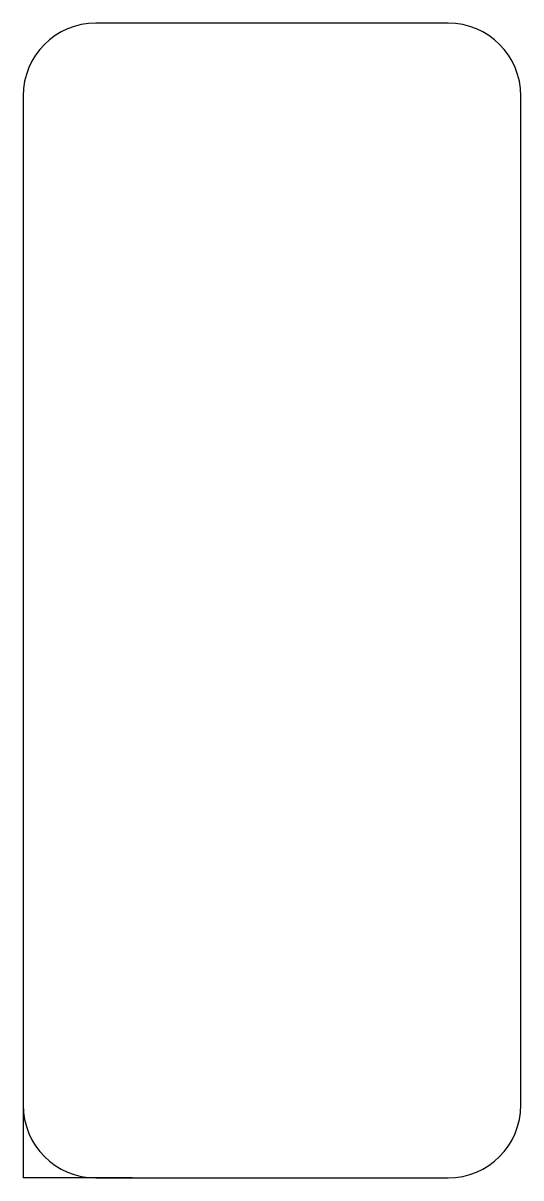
# Model space of a CAD drawing. Header units: millimetres. Extents: x 2438.6 to 2459.1, y 1489.5 to 1537.
import ezdxf

# ---------------------------------------------------------------- set-up
doc = ezdxf.new("R2010")
doc.units = ezdxf.units.MM

msp = doc.modelspace()

# ---------------------------------------------------------------- linework, layer by layer
for p, q in [((2456.087, 1536.966), (2441.587, 1536.966)), ((2438.587, 1533.966), (2438.587, 1492.466)), ((2459.087, 1492.466), (2459.087, 1533.966)), ((2438.587, 1493.966), (2438.587, 1489.466)), ((2443.087, 1489.466), (2438.587, 1489.466)), ((2441.587, 1489.466), (2456.087, 1489.466))]:
    msp.add_line(p, q)
for centre, start, end in [((2441.587, 1533.966), 90, 180), ((2456.087, 1533.966), 0, 90), ((2441.587, 1492.466), 180, 270), ((2456.087, 1492.466), 270, 0)]:
    msp.add_arc(centre, 3, start, end)

doc.saveas('drawing.dxf')
